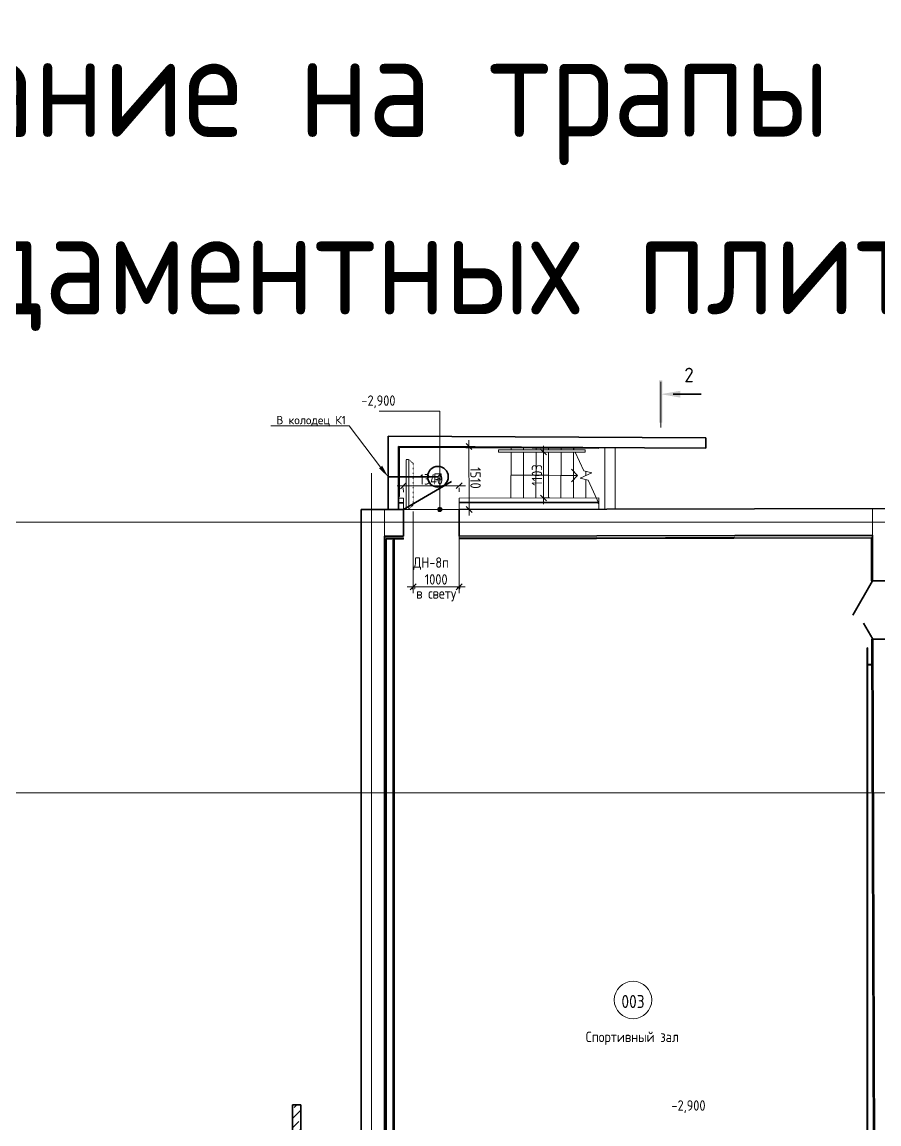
# Model space of a CAD drawing. Header units: millimetres. Extents: x 504091 to 2165846, y 135022 to 442887.
# Drawn here: x 1497391 to 1517966, y 334282 to 360743 of the extents above; entities that cross this region are included whole.
import ezdxf
from ezdxf import colors
from ezdxf.entities.mleader import LeaderData, LeaderLine
from ezdxf.math import Vec2, Vec3

# ---------------------------------------------------------------- set-up
doc = ezdxf.new("R2010")
doc.units = ezdxf.units.MM
for name, pattern in [('ADSK_Линия сетки', [25, 20, -2.5, 0, -2.5]), ('ADSK_Пунктирная_п1', [0.53, 0, -0.53]), ('ADSK_Штрихпунктирная 2 точки_ш15 п1_5 п1_5 п1_5', [19.5, 15, -1.5, 0, -1.5, 0, -1.5]), ('осеваяX2', [4, 2.5, -0.5, 0.5, -0.5])]:
    doc.linetypes.add(name, pattern=pattern)
doc.layers.get('Defpoints').update_dxf_attribs({"color": 255})
for name, color, linetype, lineweight in [('!К1', 32, 'Continuous', 30), ('Аннотация', 7, 'Continuous', 9), ('Выноски ВК', 7, 'Continuous', 0), ('Двери', 7, 'Continuous', 20), ('Лестницы', 7, 'Continuous', 18), ('Марки дверей', 7, 'Continuous', 20), ('Марки помещений', 7, 'Continuous', 20), ('Обобщенные модели', 7, 'Continuous', 18), ('Оси', 165, 'осеваяX2', 13), ('отметки', 7, 'Continuous', 20), ('Перекрытие', 7, 'Continuous', 18), ('размеры', 7, 'Continuous', 9), ('Разрезы', 7, 'Continuous', 9), ('Стены внутренние', 7, 'Continuous', 18), ('Стены несущие', 7, 'Continuous', 30), ('Стены отделка', 7, 'Continuous', 30), ('Стены перегородки', 7, 'Continuous', 30), ('Стены штриховка', 7, 'Continuous', 18), ('Стрелки вверх', 7, 'Continuous', 18)]:
    doc.layers.add(name, color=color, linetype=linetype, lineweight=lineweight)
doc.layers.add('Линии', color=7, linetype='Continuous', lineweight=9, true_color=0x00a600)
doc.layers.add('Штриховка', color=252, linetype='Continuous')
doc.styles.add('GOST Common', font='GOST_Common.ttf', dxfattribs={"width": 0.9, "height": 350})
doc.styles.add('GOST Common_1', font='GOST_Common.ttf', dxfattribs={"width": 0.9, "height": 250})
doc.styles.add('GOST Common_2', font='GOST_Common.ttf', dxfattribs={"width": 0.9, "height": 200})
doc.styles.add('GOST Common_3', font='GOST_Common.ttf', dxfattribs={"height": 250})
doc.styles.add('PDF ISOCPEUR', font='isocpeur.ttf')
doc.dimstyles.new('ADSK_Основной_2_5_мм_Округление_до_10_мм', dxfattribs={"dimscale": 304.8, "dimtxt": 251.428749, "dimasz": 0.463911, "dimexe": 0.492126, "dimexo": 0.492126, "dimgap": 0.098425, "dimtad": 1, "dimdec": 0, "dimrnd": 10, "dimdsep": 46, "dimtxsty": 'GOST Common_1', "dimblk1": 'OBLIQUE', "dimblk2": 'OBLIQUE', "dimsah": 1, "dimcen": 0.09, "dimdle": 0.492126, "dimazin": 2, "dimtfac": 1, "dimtdec": 4, "dimtix": 1, "dimtmove": 0, "dimatfit": 3, "dimfxl": 0, "dimtvp": 1, "dimtolj": 1, "dimtzin": 0, "dimlwd": 20, "dimlwe": 20, "dimarcsym": 0})
doc.dimstyles.new('ADSK_Основной_2_5_мм_Округление_до_1_мм', dxfattribs={"dimscale": 304.8, "dimtxt": 251.428749, "dimasz": 0.463911, "dimexe": 0.492126, "dimexo": 0.492126, "dimgap": 0.098425, "dimtad": 1, "dimdec": 0, "dimdsep": 46, "dimtxsty": 'GOST Common_1', "dimblk1": 'OBLIQUE', "dimblk2": 'OBLIQUE', "dimsah": 1, "dimcen": 0.09, "dimdle": 0.492126, "dimazin": 2, "dimtfac": 1, "dimtdec": 4, "dimtix": 1, "dimtmove": 0, "dimatfit": 3, "dimfxl": 0, "dimtvp": 1, "dimtolj": 1, "dimtzin": 0, "dimlwd": 20, "dimlwe": 20, "dimarcsym": 0})

# ---------------------------------------------------------------- blocks, each defined once
blk = doc.blocks.new('GM_Отверстие прямоугольное _в плите_ - Отверстие-1400855-План 1-го этажа')
at = {"layer": 'Обобщенные модели'}
for p, q in [((-75, -75), (-75, 75)), ((-75, 75), (75, 75)), ((75, 75), (-75, 75)), ((-75, 75), (-75, -75)), ((-75, -75), (-37.5, 37.5)), ((-37.5, 37.5), (75, 75)), ((75, 75), (75, -75)), ((75, -75), (75, 75)), ((75, -75), (-75, -75)), ((-75, -75), (75, -75))]:
    blk.add_line(p, q, dxfattribs=at)
for start, end in [(360, 180), (180, 360), (60, 165), (300, 360), (195, 270)]:
    blk.add_arc((0, 0), 2.5, start, end, dxfattribs=at)
blk = doc.blocks.new('AC_Дверь_Двупольная_Стальная - 1400х1800Н Л нов Д4л_ост_алюм_EI30_-3156447-План подвала')
at = {"layer": 'Двери', "lineweight": 30}
for p, q in [((700, 360), (-123, 835)), ((-700, 360), (-310, 585))]:
    blk.add_line(p, q, dxfattribs=at)
blk = doc.blocks.new('AC_Дверь_Однопольная_Стальная - 1340Х2200h ДН-8п-2674032-План подвала')
at = {"layer": 'Двери', "lineweight": 30}
blk.add_line((-670, 320), (490, 990), dxfattribs=at)
blk = doc.blocks.new('Разрез - Номер вида сзади_3_5 мм-16063-План подвала')
at = {"layer": 'Разрезы'}
for points in [[(9.8, 0.4), (9.8, -0.39), (-0.33, -0.39), (-0.33, 0.4)], [(2.18, -4.67), (3, 0), (3.82, -4.67)]]:
    blk.add_hatch(color=256, dxfattribs=at).paths.add_polyline_path(points)
at = {"layer": 'Разрезы', "lineweight": 30}
blk.add_line((3, -3), (3, -9.66), dxfattribs=at)
blk = doc.blocks.new('_Oblique')
at = {"color": 0, "linetype": 'ByBlock', "lineweight": -2}
blk.add_line((-0.5, -0.5), (0.5, 0.5), dxfattribs=at)
blk = doc.blocks.new('*D4258')
at = {"layer": 'Defpoints', "color": 0, "lineweight": 20, "transparency": 16777216}
for p in [(1506545, 349706), (1507885, 349709), (1507885, 349609)]:
    blk.add_point(p, dxfattribs=at)
at = {"layer": 'размеры', "color": 0, "lineweight": 20, "transparency": 16777216}
for p, q in [((1506395, 349606), (1508035, 349609)), ((1506545, 349556), (1506546, 349456)), ((1507885, 349559), (1507886, 349459))]:
    blk.add_line(p, q, dxfattribs=at)
at = {"layer": 'размеры', "color": 0, "lineweight": 20, "transparency": 16777216, "xscale": 141.4, "yscale": 141.4, "zscale": 141.4}
for p, rotation in [((1506545, 349606), 180.122518729381), ((1507885, 349609), 0.122518729380944)]:
    blk.add_blockref('_Oblique', p, dxfattribs=dict(at, rotation=rotation))
at = {"layer": 'размеры', "color": 0, "lineweight": 20, "transparency": 16777216, "insert": (1507215, 349762), "char_height": 250, "width": 726.16, "attachment_point": 5, "rotation": 0.1225, "style": 'GOST Common_1'}
blk.add_mtext('\\A1;1340', dxfattribs=at)
blk = doc.blocks.new('*D4259')
at = {"layer": 'Defpoints', "color": 0, "lineweight": 20, "transparency": 16777216}
for p in [(1507886, 349310), (1506783, 349143), (1507886, 347181)]:
    blk.add_point(p, dxfattribs=at)
at = {"layer": 'размеры', "color": 0, "lineweight": 20, "transparency": 16777216}
for p, q in [((1507886, 349160), (1507886, 347031)), ((1506783, 348993), (1506783, 347031)), ((1506783, 347181), (1506641, 347181)), ((1506783, 347181), (1507886, 347181)), ((1507886, 347181), (1508027, 347181))]:
    blk.add_line(p, q, dxfattribs=at)
at = {"layer": 'размеры', "color": 0, "lineweight": 20, "transparency": 16777216, "xscale": 141.4, "yscale": 141.4, "zscale": 141.4}
blk.add_blockref('_Oblique', (1506783, 347181), dxfattribs=at)
at = {"layer": 'размеры', "color": 0, "lineweight": 20, "transparency": 16777216, "xscale": 141.4, "yscale": 141.4, "zscale": 141.4, "rotation": 180}
blk.add_blockref('_Oblique', (1507886, 347181), dxfattribs=at)
at = {"layer": 'размеры', "color": 0, "lineweight": 20, "transparency": 16777216, "char_height": 250, "width": 1564.82, "attachment_point": 5, "style": 'GOST Common_1'}
for s, insert in [('\\A1;1000\u200e', (1507334, 347359)), ('\\A1;"в свету"', (1507334, 346988))]:
    blk.add_mtext(s, dxfattribs=dict(at, insert=insert))
blk = doc.blocks.new('*D4261')
at = {"layer": 'Defpoints', "color": 0, "lineweight": 20, "transparency": 16777216}
for p in [(1509810, 350417), (1509910, 350417), (1509737, 349314)]:
    blk.add_point(p, dxfattribs=at)
at = {"layer": 'размеры', "color": 0, "lineweight": 20, "transparency": 16777216}
for p, q in [((1509910, 349164), (1509910, 350567)), ((1509960, 350417), (1510060, 350417)), ((1509887, 349314), (1510060, 349314))]:
    blk.add_line(p, q, dxfattribs=at)
at = {"layer": 'размеры', "color": 0, "lineweight": 20, "transparency": 16777216, "xscale": 141.4, "yscale": 141.4, "zscale": 141.4}
for p, rotation in [((1509910, 350417), 90), ((1509910, 349314), 270)]:
    blk.add_blockref('_Oblique', p, dxfattribs=dict(at, rotation=rotation))
at = {"layer": 'размеры', "color": 0, "lineweight": 20, "transparency": 16777216, "insert": (1509755, 349865), "char_height": 250, "width": 644.34, "attachment_point": 5, "rotation": 90, "style": 'GOST Common_1'}
blk.add_mtext('\\A1;1103', dxfattribs=at)
blk = doc.blocks.new('*D4271')
at = {"layer": 'Defpoints', "color": 0, "lineweight": 20, "transparency": 16777216}
for p in [(1506432, 350547), (1507887, 349040), (1508126, 349040)]:
    blk.add_point(p, dxfattribs=at)
at = {"layer": 'размеры', "color": 0, "lineweight": 20, "transparency": 16777216}
for p, q in [((1508122, 350700), (1508126, 348890)), ((1506582, 350547), (1508272, 350551)), ((1508037, 349040), (1508276, 349040))]:
    blk.add_line(p, q, dxfattribs=at)
at = {"layer": 'размеры', "color": 0, "lineweight": 20, "transparency": 16777216, "xscale": 141.4, "yscale": 141.4, "zscale": 141.4}
for p, rotation in [((1508122, 350550), 90.12251873270172), ((1508126, 349040), 270.1225187327017)]:
    blk.add_blockref('_Oblique', p, dxfattribs=dict(at, rotation=rotation))
at = {"layer": 'размеры', "color": 0, "lineweight": 20, "transparency": 16777216, "insert": (1508279, 349796), "char_height": 250, "width": 644.34, "attachment_point": 5, "rotation": 270.1225, "style": 'GOST Common_1'}
blk.add_mtext('\\A1;1510', dxfattribs=at)
blk = doc.blocks.new('оси')
at = {"layer": 'Оси', "linetype": 'ADSK_Линия сетки'}
for p, q in [((24550, -2196.5), (24550, 46378)), ((-3614.3, 45200), (62615.4, 45200)), ((-3614.3, 38700), (62615.4, 38700))]:
    blk.add_line(p, q, dxfattribs=at)

msp = doc.modelspace()

# ---------------------------------------------------------------- hatches: boundary and pattern name
at = {"layer": 'отметки'}
h = msp.add_hatch(color=256, dxfattribs=at)
edge = h.paths.add_edge_path()
edge.add_arc((1507421.2006, 349038.6492), 50, 0, 360)
at = {"layer": 'Стены внутренние', "true_color": 0x0080ff}
for points in [[(1506311.9962, 331199.2682), (1506311.9962, 348298.2899), (1506299.9962, 348298.2899), (1506299.9962, 331199.2682)], [(1506324.9235, 331199.2682), (1506324.9235, 348324.1466), (1506312.9235, 348324.1466), (1506312.9235, 331199.2682)], [(1517679.7142, 326113.2899), (1517691.7142, 326113.2899), (1517691.7142, 345713.2899), (1517679.7142, 345713.2899), (1517679.7142, 327070.272)], [(1517691.7142, 345307.2899), (1517785.9819, 345307.2899), (1517785.4278, 345319.2899), (1517691.7142, 345319.2899)]]:
    msp.add_hatch(color=150, dxfattribs=at).paths.add_polyline_path(points)
at = {"layer": 'Стены внутренние', "lineweight": 9}
h = msp.add_hatch(dxfattribs=at)
h.set_pattern_fill('FP_6', color=256, style=0, pattern_type=2)
h.set_pattern_definition([(45, (1487730.53, 305686.97), (84.18955, 308.69595), [396.875, -79.375, 3.353, -76.022])])
h.paths.add_polyline_path([(1504082.9235, 331199.2682), (1504082.9235, 334744.4969), (1503882.9235, 334744.4969), (1503882.9235, 331199.2682)])

# ---------------------------------------------------------------- linework, layer by layer
at = {"layer": '!К1'}
msp.add_lwpolyline([(1507377.7063, 349819.5149), (1506182.0493, 349819.5149)], dxfattribs=at)
at = {"color": 1, "lineweight": 30}
msp.add_circle((1507376.7496, 349824.3246), 249.0868, dxfattribs=at)
at = {"layer": 'Лестницы'}
for p, q in [((1509133.4361, 350417.0249), (1509128.2155, 349312.3001)), ((1509133.4361, 350417.0249), (1509128.2155, 349312.3001)), ((1509133.8939, 350513.8928), (1509133.6724, 350467.0249)), ((1509133.8939, 350513.8928), (1509133.6724, 350467.0249)), ((1509433.4395, 350417.0249), (1509428.2219, 349312.9416)), ((1509433.4395, 350417.0249), (1509428.2219, 349312.9416)), ((1509433.8905, 350512.4751), (1509433.6757, 350467.0249)), ((1509433.8905, 350512.4751), (1509433.6757, 350467.0249)), ((1509733.4428, 350417.0249), (1509728.2282, 349313.5831)), ((1509733.4428, 350417.0249), (1509728.2282, 349313.5831)), ((1509733.8872, 350511.0574), (1509733.6791, 350467.0249)), ((1509733.8872, 350511.0574), (1509733.6791, 350467.0249)), ((1510033.4462, 350417.0249), (1510028.2346, 349314.2246)), ((1510033.4462, 350417.0249), (1510028.2346, 349314.2246)), ((1510033.8838, 350509.6397), (1510033.6824, 350467.0249)), ((1510033.8838, 350509.6397), (1510033.6824, 350467.0249)), ((1510333.4495, 350417.0249), (1510328.241, 349314.8661)), ((1510333.4495, 350417.0249), (1510328.241, 349314.8661)), ((1510333.8805, 350508.222), (1510333.6858, 350467.0249)), ((1510333.8805, 350508.222), (1510333.6858, 350467.0249)), ((1510648.3661, 350467.0249), (1510620.8052, 350526.8663)), ((1510633.4529, 350417.0249), (1510628.2474, 349315.5077)), ((1510633.4529, 350417.0249), (1510628.2474, 349315.5077)), ((1510633.8382, 350498.5685), (1510633.6891, 350467.0249)), ((1510633.8382, 350498.5685), (1510633.6891, 350467.0249)), ((1510878.5033, 349967.3428), (1510671.3945, 350417.0249)), ((1510788.8735, 349788.4418), (1511072.7157, 349919.1701)), ((1511072.7157, 349919.1701), (1510878.5033, 349967.3428)), ((1510931.2693, 349954.2546), (1510930.7946, 349853.8059)), ((1510931.2693, 349954.2546), (1510930.7946, 349853.8059)), ((1510983.0859, 349740.2691), (1510788.8735, 349788.4418)), ((1510930.3199, 349753.3572), (1510928.2538, 349316.1492)), ((1510930.3199, 349753.3572), (1510928.2538, 349316.1492)), ((1511240.784, 349180.7456), (1510983.0859, 349740.2691)), ((1511227.751, 349209.0433), (1511227.6175, 349180.8078)), ((1511227.751, 349209.0433), (1511227.6175, 349180.8078)), ((1511227.6175, 349180.8078), (1511240.784, 349180.7456))]:
    msp.add_line(p, q, dxfattribs=at)
at = {"layer": 'Линии', "color": 7, "lineweight": 18}
for p, q in [((1510910.2722, 350467.0249), (1508829.3233, 350467.0249)), ((1508829.3233, 350467.0249), (1508829.3233, 350417.0249)), ((1508829.3233, 350417.0249), (1510910.2722, 350417.0249)), ((1510910.2722, 350417.0249), (1510910.2722, 350467.0249))]:
    msp.add_line(p, q, dxfattribs=at)
at = {"layer": 'Линии', "color": 7, "linetype": 'ADSK_Штрихпунктирная 2 точки_ш15 п1_5 п1_5 п1_5'}
for p, q in [((1506616.5358, 349037.0569), (1506616.5358, 350237.0569)), ((1506616.5358, 350237.0569), (1506676.5358, 350237.0569)), ((1506676.5358, 350237.0569), (1506676.5358, 349037.0569)), ((1506676.5358, 349037.0569), (1506616.5358, 349037.0569))]:
    msp.add_line(p, q, dxfattribs=at)
at = {"layer": 'Линии', "color": 7, "linetype": 'ADSK_Пунктирная_п1', "ltscale": 0.5}
for p, q in [((1506782.6018, 350143.2512), (1506676.5358, 350237.0569)), ((1506782.6018, 349143.1229), (1506782.6018, 350143.2512)), ((1506676.5358, 349037.0569), (1506782.6018, 349143.1229))]:
    msp.add_line(p, q, dxfattribs=at)
at = {"layer": 'Линии', "color": 7}
msp.add_circle((1512060.3686, 337259.4018), 450, dxfattribs=at)
at = {"layer": 'отметки', "lineweight": 20}
for p, q in [((1507421.2006, 351401.0961), (1505967.6949, 351401.0961)), ((1507421.2006, 349038.6492), (1507421.2006, 351401.0961))]:
    msp.add_line(p, q, dxfattribs=at)
at = {"layer": 'отметки'}
msp.add_circle((1507421.2006, 349038.6492), 50, dxfattribs=at)
at = {"layer": 'Перекрытие'}
msp.add_line((1507886.5329, 349039.6443), (1506546.536, 349036.7789), dxfattribs=at)
at = {"layer": 'Разрезы', "lineweight": 20}
msp.add_line((1512727.2806, 352106.3844), (1512727.2806, 351003.7031), dxfattribs=at)
at = {"layer": 'Стены внутренние'}
for p, q in [((1511385.2722, 349047.3931), (1511385.2722, 350523.2536)), ((1511635.2722, 350522.0722), (1511635.2722, 349047.6604)), ((1511385.2722, 349047.3931), (1511510.2722, 349047.3931))]:
    msp.add_line(p, q, dxfattribs=at)
at = {"layer": 'Стены несущие'}
for p, q in [((1506182.0493, 350797.8454), (1506182.0493, 349036.2668)), ((1513812.6176, 350761.7854), (1506182.0493, 350797.8454)), ((1513811.4362, 350511.7882), (1513812.6176, 350761.7854)), ((1506432.0493, 349206.5344), (1506432.0493, 350546.6612)), ((1506432.0493, 350546.6612), (1513811.4362, 350511.7882)), ((1506546.536, 349036.7789), (1505532.9235, 349034.6114)), ((1505532.9235, 349034.6114), (1505532.9235, 331609.4969)), ((1506182.0493, 349036.2668), (1506432.0493, 349036.2668)), ((1506432.0065, 349206.5344), (1506432.0493, 349186.5344)), ((1506432.0493, 349186.5344), (1506432.0493, 349036.2668)), ((1506432.0493, 349036.5341), (1506546.536, 349036.7789)), ((1506547.9045, 348396.7803), (1506546.536, 349036.7789)), ((1518527.0699, 349062.3976), (1507886.5329, 349039.6443)), ((1507886.5329, 349039.6443), (1511237.1166, 349046.809)), ((1507886.5329, 349039.6443), (1507887.9015, 348399.6457)), ((1506092.9235, 348395.8074), (1506547.9045, 348396.7803)), ((1506092.9235, 348395.8074), (1506092.9235, 329021.9719)), ((1506299.9962, 348298.2899), (1506299.9962, 329730.2899)), ((1506299.9962, 348298.2899), (1506311.9962, 348298.2899)), ((1506311.9962, 348298.2899), (1506311.9962, 329713.2899)), ((1506312.9235, 348324.1466), (1506312.9235, 329713.2899)), ((1506312.9235, 348324.1466), (1506324.9235, 348324.1466)), ((1506324.9235, 348324.1466), (1506324.9235, 329713.2899)), ((1507887.9015, 348399.6457), (1517809.1823, 348420.861)), ((1517809.1823, 348420.861), (1517812.8093, 347321.3587)), ((1517812.8093, 347321.3587), (1518532.8054, 347323.7339)), ((1518537.4237, 345923.7415), (1517817.4276, 345921.3663)), ((1517817.4276, 345921.3663), (1517882.9615, 326055.4231)), ((1517679.7142, 345713.2899), (1517679.7142, 326113.2899)), ((1517691.7142, 345713.2899), (1517679.7142, 345713.2899)), ((1517691.7142, 326113.2899), (1517691.7142, 345713.2899)), ((1517785.9819, 345319.2899), (1517679.7142, 345319.2899)), ((1517785.9819, 345307.2899), (1517785.9819, 345319.2899)), ((1517679.7142, 345307.2899), (1517785.9819, 345307.2899)), ((1504082.9235, 334744.4969), (1503882.9235, 334744.4969)), ((1503882.9235, 334744.4969), (1503882.9235, 327771.9719)), ((1504082.9235, 334744.4969), (1504082.9235, 327771.9719))]:
    msp.add_line(p, q, dxfattribs=at)
at = {"layer": 'Стены отделка', "lineweight": 9}
for p, q in [((1506452.0493, 350546.6612), (1506432.0493, 350546.6612)), ((1511233.9649, 350523.9686), (1506452.0493, 350546.5667)), ((1506452.0493, 350526.5664), (1511233.8704, 350503.9689)), ((1506452.0493, 349345.7772), (1506452.0493, 350526.5664)), ((1511233.8704, 350503.9689), (1511233.9649, 350523.9686)), ((1506432.0493, 349345.7772), (1506452.0493, 349345.7772)), ((1506546.1725, 349206.7785), (1506432.0065, 349206.5344)), ((1506546.2152, 349186.7785), (1506546.1725, 349206.7785)), ((1506546.536, 349036.7789), (1506546.2152, 349186.7785)), ((1511227.5406, 349216.7889), (1507886.1694, 349209.6439)), ((1507886.1694, 349209.6439), (1507886.2122, 349189.6439)), ((1507886.2122, 349189.6439), (1507886.5329, 349039.6443)), ((1511227.5834, 349196.789), (1511227.5406, 349216.7889)), ((1511236.7958, 349196.8087), (1511227.5834, 349196.789)), ((1511237.1166, 349046.809), (1511236.7958, 349196.8087)), ((1506547.9901, 348356.7802), (1506092.9235, 348355.8071)), ((1506092.9235, 348335.8071), (1506112.9235, 348335.8498)), ((1506112.9235, 348335.8498), (1506112.9235, 329021.9719)), ((1506132.9235, 348335.8926), (1506132.9235, 329021.9719)), ((1506144.9235, 348323.9182), (1506548.0585, 348324.7803)), ((1506144.9235, 348323.9182), (1506144.9235, 329021.9719)), ((1506548.0328, 348336.7803), (1506547.9901, 348356.7802)), ((1506548.0585, 348324.7803), (1506548.0328, 348336.7803)), ((1517799.3918, 348380.8397), (1507887.987, 348359.6456)), ((1507887.987, 348359.6456), (1507888.0298, 348339.6457)), ((1507888.0298, 348339.6457), (1507888.0554, 348327.6457)), ((1507888.0554, 348327.6457), (1517777.4198, 348348.7927)), ((1517777.4198, 348348.7927), (1517780.8095, 347321.2532)), ((1517789.3802, 348360.8183), (1517799.4346, 348360.8398)), ((1517789.6627, 348275.1753), (1517789.3802, 348360.8183)), ((1517809.6626, 348275.2412), (1517789.6627, 348275.1753)), ((1517799.4346, 348360.8398), (1517799.3918, 348380.8397)), ((1517812.8093, 347321.3587), (1517809.6626, 348275.2412)), ((1517780.8095, 347321.2532), (1517812.8093, 347321.3587)), ((1517817.4276, 345921.3663), (1517785.4278, 345921.2608)), ((1517785.4278, 345921.2608), (1517850.8558, 326087.4231)), ((1517882.9617, 326055.3621), (1517817.4276, 345921.3663))]:
    msp.add_line(p, q, dxfattribs=at)
at = {"layer": 'Стены перегородки', "lineweight": 18}
for p, q in [((1506545.9586, 349306.7783), (1506431.7927, 349306.5341)), ((1506431.7927, 349306.5341), (1506432.0493, 349186.5344)), ((1506546.2152, 349186.7785), (1506545.9586, 349306.7783)), ((1511236.5463, 349316.8084), (1507885.9556, 349309.6437)), ((1507885.9556, 349309.6437), (1507886.2122, 349189.6439)), ((1511236.8029, 349196.8087), (1511236.5463, 349316.8084)), ((1506432.0493, 349186.5344), (1506546.2152, 349186.7785)), ((1507886.2122, 349189.6439), (1511236.8029, 349196.8087))]:
    msp.add_line(p, q, dxfattribs=at)
at = {"layer": 'Стены штриховка'}
for p, q in [((1506092.9235, 349035.8089), (1506092.9235, 348395.8074)), ((1506432.0493, 349186.5344), (1506546.2152, 349186.7785)), ((1507886.2122, 349189.6439), (1511227.5834, 349196.789)), ((1517809.1823, 348420.861), (1517807.071, 349060.8579)), ((1506548.0328, 348336.7803), (1506132.9235, 348335.8926)), ((1506142.9235, 348325.914), (1506548.0542, 348326.7803)), ((1506142.9235, 329021.9719), (1506142.9235, 348325.914)), ((1517789.3802, 348360.8183), (1507888.0298, 348339.6457)), ((1507888.0511, 348329.6457), (1517779.4132, 348350.797)), ((1517779.4132, 348350.797), (1517782.8095, 347321.2598)), ((1517789.6627, 348275.1753), (1517792.8094, 347321.2928)), ((1517787.4278, 345921.2674), (1517852.8624, 326085.4231)), ((1517797.4277, 345921.3004), (1517862.8624, 326085.4231))]:
    msp.add_line(p, q, dxfattribs=at)
at = {"layer": 'Стрелки вверх'}
for p, q in [((1509130.8147, 349862.3121), (1509430.8113, 349860.8944)), ((1509430.8113, 349860.8944), (1509730.808, 349859.4767)), ((1509730.808, 349859.4767), (1510030.8046, 349858.059)), ((1510030.8046, 349858.059), (1510330.8013, 349856.6413)), ((1510330.8013, 349856.6413), (1510630.7979, 349855.2236)), ((1510730.7968, 349854.7511), (1510580.0896, 349705.4616)), ((1510730.7968, 349854.7511), (1510581.5073, 350005.4582)), ((1510630.7979, 349855.2236), (1510730.7968, 349854.7511))]:
    msp.add_line(p, q, dxfattribs=at)

# ---------------------------------------------------------------- block references
at = {"layer": 'Двери', "color": 8, "true_color": 0x7f7f7f}
for name, p, rotation in [('AC_Дверь_Однопольная_Стальная - 1340Х2200h ДН-8п-2674032-План подвала', (1507217.2187, 348718.2123), 0.1225187288004352), ('AC_Дверь_Двупольная_Стальная - 1400х1800Н Л нов Д4л_ост_алюм_EI30_-3156447-План подвала', (1518175.1165, 346622.5501), 90.18900695453367)]:
    msp.add_blockref(name, p, dxfattribs=dict(at, rotation=rotation))
at = {"layer": 'Обобщенные модели', "rotation": 180}
msp.add_blockref('GM_Отверстие прямоугольное _в плите_ - Отверстие-1400855-План 1-го этажа', (1507376.7496, 349821.8246), dxfattribs=at)
at = {"layer": 'Разрезы', "lineweight": 50, "extrusion": (0, 0, -1), "xscale": 99.99999999999993, "yscale": 99.99999999999993, "zscale": 99.99999999999993, "rotation": 270}
msp.add_blockref('Разрез - Номер вида сзади_3_5 мм-16063-План подвала', (-1512727.2806, 352106.3844), dxfattribs=at)
at = {"layer": 'Штриховка'}
msp.add_blockref('оси', (1481230.092, 303531.9719), dxfattribs=at)

# ---------------------------------------------------------------- texts
at = {"layer": 'Аннотация', "lineweight": 9, "line_spacing_factor": 1.022766}
for s, insert, char_height, width, attachment_point, style in [('\\pt360,720,1080,1440,1800,2160,2520,2880,3240,3600,3960,4320,4680,5040,5400,5760,6120,6480,6840,7200,7560,7920,8280,8640,9000,9360,9720,10080,10440,10800,11160,11520;Задание на трапы (отверстия в фундаментных плитах', (1491445.1248, 360484.945), 2500, 53968.665404, 1, 'GOST Common_2'), ('003', (1512060.3686, 337222.4537), 312.5, 520.211119, 5, 'GOST Common')]:
    msp.add_mtext(s, dxfattribs=dict(at, insert=insert, char_height=char_height, width=width, attachment_point=attachment_point, style=style))
at = {"layer": 'Марки дверей', "lineweight": 9, "insert": (1507213.6113, 347737.6356), "char_height": 250, "width": 869.4, "attachment_point": 5, "line_spacing_factor": 1.022766, "style": 'GOST Common_2'}
msp.add_mtext('\\pt450,900,1350,1800,2250,2700,3150,3600,4050,4500,4950,5400,5850,6300,6750,7200,7650,8100,8550,9000,9450,9900,10350,10800,11250,11700,12150,12600,13050,13500,13950,14400;ДН-8п', dxfattribs=at)
at = {"layer": 'Марки помещений', "lineweight": 9, "insert": (1512043.3097, 336338.9632), "char_height": 250, "width": 2238.3, "attachment_point": 5, "line_spacing_factor": 1.022766, "style": 'GOST Common_2'}
msp.add_mtext('\\pt450,900,1350,1800,2250,2700,3150,3600,4050,4500,4950,5400,5850,6300,6750,7200,7650,8100,8550,9000,9450,9900,10350,10800,11250,11700,12150,12600,13050,13500,13950,14400;Спортивный зал', dxfattribs=at)
at = {"layer": 'отметки', "lineweight": 20, "char_height": 250, "width": 1028.822569, "attachment_point": 1, "line_spacing_factor": 1.022761, "style": 'GOST Common_1'}
for insert in [(1505539.0188, 351777.8032), (1512983.439, 334849.9597)]:
    msp.add_mtext('-2,900', dxfattribs=dict(at, insert=insert))
at = {"layer": 'Разрезы', "insert": (1513407.081, 352267.4891), "char_height": 350, "width": 206.4, "attachment_point": 5, "line_spacing_factor": 1.022766, "style": 'GOST Common_3'}
msp.add_mtext('\\pt1016.001,2031.9985,3047.9995,4064.0005,5080.0015,6095.999,7112,8128.001,9143.9985,10159.9995,11176.0005,12192.0015,13207.999,14224,15240.001,16255.9985,17271.9995,18288.0005,19304.0015,20319.999,21336,22352.001,23367.9985,24383.9995,25400.0005,26416.0015,27431.999,28448,29464.001,30479.9985,31495.9995,32512.0005;2', dxfattribs=at)

# ---------------------------------------------------------------- dimensions: what is measured, and where the dimension line sits
at = {"layer": 'размеры', "lineweight": 20}
for base, p1, p2, angle, dimstyle, override, picture, middle in [((1508125.6839, 349040.1557), (1506432.0493, 350546.6612), (1507886.5329, 349039.6443), 270.12251873, 'ADSK_Основной_2_5_мм_Округление_до_1_мм', {"dimpost": '<>', "dimfxl": 2094.426527}, '*D4271', (1508279.069, 349795.5472)), ((1509910.2121, 350417.0249), (1509736.5851, 349313.601), (1509810.2272, 350417.0249), 90, 'ADSK_Основной_2_5_мм_Округление_до_1_мм', {"dimpost": '<>', "dimfxl": 1105.878666}, '*D4261', (1509755.2121, 349865.313)), ((1507885.3156, 349608.9306), (1506545.1048, 349706.0499), (1507885.1018, 349708.9153), 0.12251873, 'ADSK_Основной_2_5_мм_Округление_до_10_мм', {"dimpost": '<>', "dimfxl": 1340}, '*D4258', (1507214.9857, 349762.4976))]:
    dim = msp.add_linear_dim(base=base, p1=p1, p2=p2, angle=angle, dimstyle=dimstyle, override=override, dxfattribs=at)
    dim.commit()
    dim.dimension.update_dxf_attribs({"geometry": picture, "text_midpoint": middle})
dim = msp.add_linear_dim(base=(1507885.9556, 347180.6602), p1=(1506782.6018, 349143.1229), p2=(1507885.9556, 349309.6437), text='1000\u200e\\X"в свету"', dimstyle='ADSK_Основной_2_5_мм_Округление_до_1_мм', override={"dimpost": '<>', "dimfxl": 1115.848828}, dxfattribs=at)
dim.commit()
dim.dimension.update_dxf_attribs({"geometry": '*D4259', "text_midpoint": (1507334.2787, 347180.6602)})

# ---------------------------------------------------------------- leaders
at = {"layer": 'Выноски ВК', "ltscale": 50}
ml = msp.add_multileader_mtext('Standard', dxfattribs=at)
ml.set_content('В колодец К1', color=256, style='PDF ISOCPEUR')
ml.set_leader_properties(color=256, linetype='ByLayer', lineweight=-1)
ml.build(insert=Vec2(0, 0))
ml.multileader.update_dxf_attribs({"text_left_attachment_type": 6, "text_right_attachment_type": 6, "dogleg_length": 100, "arrow_head_size": 300})
ctx = ml.context
ctx.base_point, ctx.char_height, ctx.arrow_head_size, ctx.landing_gap_size, ctx.plane_origin = Vec3(1503521.414, 351043.9814), 200, 300, 0, Vec3(1493895.1846, 353125.9469)
ctx.left_attachment, ctx.right_attachment, ctx.text_align_type = 6, 6, 1
notes = []
notes.append((ctx, [(1, (1, 1, 0), (1505241.414, 351043.9814), (-1, 0), 100, [(1, [(1506182.0493, 349819.5149)], 0, [])])]))
ctx.mtext.insert, ctx.mtext.alignment, ctx.mtext.flow_direction = Vec3(1504331.414, 351283.9814), 2, 5
ml = msp.add_multileader_mtext('Standard', dxfattribs=at)
ml.set_content('В колодец К1', color=256, style='PDF ISOCPEUR')
ml.set_leader_properties(color=256, linetype='ByLayer', lineweight=-1)
ml.build(insert=Vec2(0, 0))
ml.multileader.update_dxf_attribs({"text_left_attachment_type": 6, "text_right_attachment_type": 6, "dogleg_length": 100, "arrow_head_size": 300})
ctx = ml.context
ctx.base_point, ctx.char_height, ctx.arrow_head_size, ctx.landing_gap_size, ctx.plane_origin = Vec3(1503521.414, 351043.9814), 200, 300, 0, Vec3(1493895.1846, 353125.9469)
ctx.left_attachment, ctx.right_attachment, ctx.text_align_type = 6, 6, 1
notes.append((ctx, [(1, (1, 1, 0), (1505241.414, 351043.9814), (-1, 0), 100, [(1, [(1506182.0493, 349819.5149)], 0, [])])]))
ctx.mtext.insert, ctx.mtext.alignment, ctx.mtext.flow_direction = Vec3(1504331.414, 351283.9814), 2, 5
for ctx, leaders in notes:
    for number, flags, end, landing, length, lines in leaders:
        leader = LeaderData()
        leader.index, (leader.has_last_leader_line, leader.has_dogleg_vector, leader.attachment_direction) = number, flags
        leader.last_leader_point, leader.dogleg_vector, leader.dogleg_length = Vec3(end), Vec3(landing), length
        for number, points, colour, breaks in lines:
            line = LeaderLine()
            line.index, line.vertices, line.color, line.breaks = number, Vec3.list(points), colors.encode_raw_color(colour), breaks
            leader.lines.append(line)
        ctx.leaders.append(leader)

doc.saveas('drawing.dxf')
